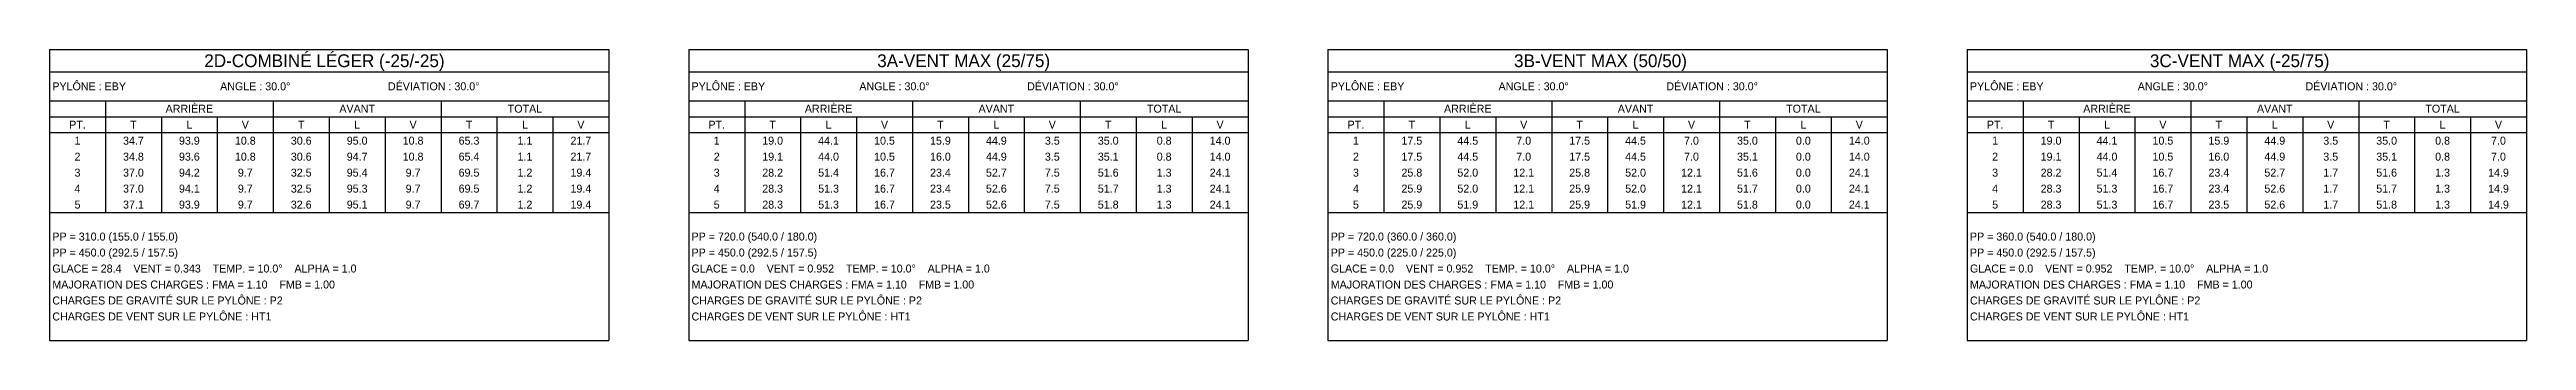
# Model space of a CAD drawing. Header units: metres. Extents: x 0 to 12350, y -182 to 0.
# Drawn here: x 2800 to 4350, y -182 to 0 of the extents above; entities that cross this region are included whole.
import ezdxf
from ezdxf.enums import TextEntityAlignment as Align

# ---------------------------------------------------------------- set-up
doc = ezdxf.new("R2010")
doc.units = ezdxf.units.M

msp = doc.modelspace()

# ---------------------------------------------------------------- linework, layer by layer
at = {"color": 6}
for p, q in [((2800, 0), (3150, 0)), ((2800, 0), (2800, -182)), ((3150, 0), (3150, -182)), ((3200, 0), (3550, 0)), ((3200, 0), (3200, -182)), ((3550, 0), (3550, -182)), ((3600, 0), (3950, 0)), ((3600, 0), (3600, -182)), ((3950, 0), (3950, -182)), ((4000, 0), (4350, 0)), ((4000, 0), (4000, -182)), ((4350, 0), (4350, -182)), ((2800, -14), (3150, -14)), ((3200, -14), (3550, -14)), ((3600, -14), (3950, -14)), ((4000, -14), (4350, -14)), ((2800, -32), (3150, -32)), ((3200, -32), (3550, -32)), ((3600, -32), (3950, -32)), ((4000, -32), (4350, -32)), ((2800, -52), (3150, -52)), ((3200, -52), (3550, -52)), ((3600, -52), (3950, -52)), ((4000, -52), (4350, -52)), ((2800, -102), (3150, -102)), ((3200, -102), (3550, -102)), ((3600, -102), (3950, -102)), ((4000, -102), (4350, -102)), ((2800, -182), (3150, -182)), ((3200, -182), (3550, -182)), ((3600, -182), (3950, -182)), ((4000, -182), (4350, -182))]:
    msp.add_line(p, q, dxfattribs=at)
at = {"color": 4}
for p, q in [((2800, -42), (3150, -42)), ((2835, -32), (2835, -102)), ((2870, -42), (2870, -102)), ((2905, -42), (2905, -102)), ((2940, -32), (2940, -102)), ((2975, -42), (2975, -102)), ((3010, -42), (3010, -102)), ((3045, -32), (3045, -102)), ((3080, -42), (3080, -102)), ((3115, -42), (3115, -102)), ((3200, -42), (3550, -42)), ((3235, -32), (3235, -102)), ((3270, -42), (3270, -102)), ((3305, -42), (3305, -102)), ((3340, -32), (3340, -102)), ((3375, -42), (3375, -102)), ((3410, -42), (3410, -102)), ((3445, -32), (3445, -102)), ((3480, -42), (3480, -102)), ((3515, -42), (3515, -102)), ((3600, -42), (3950, -42)), ((3635, -32), (3635, -102)), ((3670, -42), (3670, -102)), ((3705, -42), (3705, -102)), ((3740, -32), (3740, -102)), ((3775, -42), (3775, -102)), ((3810, -42), (3810, -102)), ((3845, -32), (3845, -102)), ((3880, -42), (3880, -102)), ((3915, -42), (3915, -102)), ((4000, -42), (4350, -42)), ((4035, -32), (4035, -102)), ((4070, -42), (4070, -102)), ((4105, -42), (4105, -102)), ((4140, -32), (4140, -102)), ((4175, -42), (4175, -102)), ((4210, -42), (4210, -102)), ((4245, -32), (4245, -102)), ((4280, -42), (4280, -102)), ((4315, -42), (4315, -102))]:
    msp.add_line(p, q, dxfattribs=at)

# ---------------------------------------------------------------- texts
for s, height, p in [('2D-COMBINÉ LÉGER (-25/-25)  ', 8, (2975, -7)), ('3A-VENT MAX (25/75)  ', 8, (3375, -7)), ('3B-VENT MAX (50/50)   ', 8, (3775, -7)), ('3C-VENT MAX (-25/75)   ', 8, (4175, -7)), ('PT.', 5, (2817.5, -47)), ('T', 5, (2852.5, -47)), ('ARRIÈRE', 5, (2887.5, -37)), ('L', 5, (2887.5, -47)), ('V', 5, (2922.5, -47)), ('T', 5, (2957.5, -47)), ('AVANT', 5, (2992.5, -37)), ('L', 5, (2992.5, -47)), ('V', 5, (3027.5, -47)), ('T', 5, (3062.5, -47)), ('TOTAL', 5, (3097.5, -37)), ('L', 5, (3097.5, -47)), ('V', 5, (3132.5, -47)), ('PT.', 5, (3217.5, -47)), ('T', 5, (3252.5, -47)), ('ARRIÈRE', 5, (3287.5, -37)), ('L', 5, (3287.5, -47)), ('V', 5, (3322.5, -47)), ('T', 5, (3357.5, -47)), ('AVANT', 5, (3392.5, -37)), ('L', 5, (3392.5, -47)), ('V', 5, (3427.5, -47)), ('T', 5, (3462.5, -47)), ('TOTAL', 5, (3497.5, -37)), ('L', 5, (3497.5, -47)), ('V', 5, (3532.5, -47)), ('PT.', 5, (3617.5, -47)), ('T', 5, (3652.5, -47)), ('ARRIÈRE', 5, (3687.5, -37)), ('L', 5, (3687.5, -47)), ('V', 5, (3722.5, -47)), ('T', 5, (3757.5, -47)), ('AVANT', 5, (3792.5, -37)), ('L', 5, (3792.5, -47)), ('V', 5, (3827.5, -47)), ('T', 5, (3862.5, -47)), ('TOTAL', 5, (3897.5, -37)), ('L', 5, (3897.5, -47)), ('V', 5, (3932.5, -47)), ('PT.', 5, (4017.5, -47)), ('T', 5, (4052.5, -47)), ('ARRIÈRE', 5, (4087.5, -37)), ('L', 5, (4087.5, -47)), ('V', 5, (4122.5, -47)), ('T', 5, (4157.5, -47)), ('AVANT', 5, (4192.5, -37)), ('L', 5, (4192.5, -47)), ('V', 5, (4227.5, -47)), ('T', 5, (4262.5, -47)), ('TOTAL', 5, (4297.5, -37)), ('L', 5, (4297.5, -47)), ('V', 5, (4332.5, -47)), ('1', 5, (2817.5, -57)), ('34.7', 5, (2852.5, -57)), ('93.9', 5, (2887.5, -57)), ('10.8', 5, (2922.5, -57)), ('30.6', 5, (2957.5, -57)), ('95.0', 5, (2992.5, -57)), ('10.8', 5, (3027.5, -57)), ('65.3', 5, (3062.5, -57)), ('1.1', 5, (3097.5, -57)), ('21.7', 5, (3132.5, -57)), ('1', 5, (3217.5, -57)), ('19.0', 5, (3252.5, -57)), ('44.1', 5, (3287.5, -57)), ('10.5', 5, (3322.5, -57)), ('15.9', 5, (3357.5, -57)), ('44.9', 5, (3392.5, -57)), ('3.5', 5, (3427.5, -57)), ('35.0', 5, (3462.5, -57)), ('0.8', 5, (3497.5, -57)), ('14.0', 5, (3532.5, -57)), ('1', 5, (3617.5, -57)), ('17.5', 5, (3652.5, -57)), ('44.5', 5, (3687.5, -57)), ('7.0', 5, (3722.5, -57)), ('17.5', 5, (3757.5, -57)), ('44.5', 5, (3792.5, -57)), ('7.0', 5, (3827.5, -57)), ('35.0', 5, (3862.5, -57)), ('0.0', 5, (3897.5, -57)), ('14.0', 5, (3932.5, -57)), ('1', 5, (4017.5, -57)), ('19.0', 5, (4052.5, -57)), ('44.1', 5, (4087.5, -57)), ('10.5', 5, (4122.5, -57)), ('15.9', 5, (4157.5, -57)), ('44.9', 5, (4192.5, -57)), ('3.5', 5, (4227.5, -57)), ('35.0', 5, (4262.5, -57)), ('0.8', 5, (4297.5, -57)), ('7.0', 5, (4332.5, -57)), ('3', 5, (2817.5, -77)), ('2', 5, (2817.5, -67)), ('34.8', 5, (2852.5, -67)), ('37.0', 5, (2852.5, -77)), ('93.6', 5, (2887.5, -67)), ('94.2', 5, (2887.5, -77)), ('10.8', 5, (2922.5, -67)), ('9.7', 5, (2922.5, -77)), ('30.6', 5, (2957.5, -67)), ('32.5', 5, (2957.5, -77)), ('94.7', 5, (2992.5, -67)), ('95.4', 5, (2992.5, -77)), ('10.8', 5, (3027.5, -67)), ('9.7', 5, (3027.5, -77)), ('65.4', 5, (3062.5, -67)), ('69.5', 5, (3062.5, -77)), ('1.1', 5, (3097.5, -67)), ('1.2', 5, (3097.5, -77)), ('21.7', 5, (3132.5, -67)), ('19.4', 5, (3132.5, -77)), ('3', 5, (3217.5, -77)), ('2', 5, (3217.5, -67)), ('28.2', 5, (3252.5, -77)), ('19.1', 5, (3252.5, -67)), ('44.0', 5, (3287.5, -67)), ('51.4', 5, (3287.5, -77)), ('10.5', 5, (3322.5, -67)), ('16.7', 5, (3322.5, -77)), ('23.4', 5, (3357.5, -77)), ('16.0', 5, (3357.5, -67)), ('44.9', 5, (3392.5, -67)), ('52.7', 5, (3392.5, -77)), ('3.5', 5, (3427.5, -67)), ('7.5', 5, (3427.5, -77)), ('35.1', 5, (3462.5, -67)), ('51.6', 5, (3462.5, -77)), ('0.8', 5, (3497.5, -67)), ('1.3', 5, (3497.5, -77)), ('24.1', 5, (3532.5, -77)), ('14.0', 5, (3532.5, -67)), ('3', 5, (3617.5, -77)), ('2', 5, (3617.5, -67)), ('25.8', 5, (3652.5, -77)), ('17.5', 5, (3652.5, -67)), ('44.5', 5, (3687.5, -67)), ('52.0', 5, (3687.5, -77)), ('12.1', 5, (3722.5, -77)), ('7.0', 5, (3722.5, -67)), ('25.8', 5, (3757.5, -77)), ('17.5', 5, (3757.5, -67)), ('44.5', 5, (3792.5, -67)), ('52.0', 5, (3792.5, -77)), ('12.1', 5, (3827.5, -77)), ('7.0', 5, (3827.5, -67)), ('35.1', 5, (3862.5, -67)), ('51.6', 5, (3862.5, -77)), ('0.0', 5, (3897.5, -67)), ('0.0', 5, (3897.5, -77)), ('24.1', 5, (3932.5, -77)), ('14.0', 5, (3932.5, -67)), ('3', 5, (4017.5, -77)), ('2', 5, (4017.5, -67)), ('28.2', 5, (4052.5, -77)), ('19.1', 5, (4052.5, -67)), ('44.0', 5, (4087.5, -67)), ('51.4', 5, (4087.5, -77)), ('10.5', 5, (4122.5, -67)), ('16.7', 5, (4122.5, -77)), ('23.4', 5, (4157.5, -77)), ('16.0', 5, (4157.5, -67)), ('44.9', 5, (4192.5, -67)), ('52.7', 5, (4192.5, -77)), ('3.5', 5, (4227.5, -67)), ('1.7', 5, (4227.5, -77)), ('35.1', 5, (4262.5, -67)), ('51.6', 5, (4262.5, -77)), ('0.8', 5, (4297.5, -67)), ('1.3', 5, (4297.5, -77)), ('14.9', 5, (4332.5, -77)), ('7.0', 5, (4332.5, -67)), ('4', 5, (2817.5, -87)), ('37.0', 5, (2852.5, -87)), ('94.1', 5, (2887.5, -87)), ('9.7', 5, (2922.5, -87)), ('32.5', 5, (2957.5, -87)), ('95.3', 5, (2992.5, -87)), ('9.7', 5, (3027.5, -87)), ('69.5', 5, (3062.5, -87)), ('1.2', 5, (3097.5, -87)), ('19.4', 5, (3132.5, -87)), ('4', 5, (3217.5, -87)), ('28.3', 5, (3252.5, -87)), ('51.3', 5, (3287.5, -87)), ('16.7', 5, (3322.5, -87)), ('23.4', 5, (3357.5, -87)), ('52.6', 5, (3392.5, -87)), ('7.5', 5, (3427.5, -87)), ('51.7', 5, (3462.5, -87)), ('1.3', 5, (3497.5, -87)), ('24.1', 5, (3532.5, -87)), ('4', 5, (3617.5, -87)), ('25.9', 5, (3652.5, -87)), ('52.0', 5, (3687.5, -87)), ('12.1', 5, (3722.5, -87)), ('25.9', 5, (3757.5, -87)), ('52.0', 5, (3792.5, -87)), ('12.1', 5, (3827.5, -87)), ('51.7', 5, (3862.5, -87)), ('0.0', 5, (3897.5, -87)), ('24.1', 5, (3932.5, -87)), ('4', 5, (4017.5, -87)), ('28.3', 5, (4052.5, -87)), ('51.3', 5, (4087.5, -87)), ('16.7', 5, (4122.5, -87)), ('23.4', 5, (4157.5, -87)), ('52.6', 5, (4192.5, -87)), ('1.7', 5, (4227.5, -87)), ('51.7', 5, (4262.5, -87)), ('1.3', 5, (4297.5, -87)), ('14.9', 5, (4332.5, -87)), ('5', 5, (2817.5, -97)), ('37.1', 5, (2852.5, -97)), ('93.9', 5, (2887.5, -97)), ('9.7', 5, (2922.5, -97)), ('32.6', 5, (2957.5, -97)), ('95.1', 5, (2992.5, -97)), ('9.7', 5, (3027.5, -97)), ('69.7', 5, (3062.5, -97)), ('1.2', 5, (3097.5, -97)), ('19.4', 5, (3132.5, -97)), ('5', 5, (3217.5, -97)), ('28.3', 5, (3252.5, -97)), ('51.3', 5, (3287.5, -97)), ('16.7', 5, (3322.5, -97)), ('23.5', 5, (3357.5, -97)), ('52.6', 5, (3392.5, -97)), ('7.5', 5, (3427.5, -97)), ('51.8', 5, (3462.5, -97)), ('1.3', 5, (3497.5, -97)), ('24.1', 5, (3532.5, -97)), ('5', 5, (3617.5, -97)), ('25.9', 5, (3652.5, -97)), ('51.9', 5, (3687.5, -97)), ('12.1', 5, (3722.5, -97)), ('25.9', 5, (3757.5, -97)), ('51.9', 5, (3792.5, -97)), ('12.1', 5, (3827.5, -97)), ('51.8', 5, (3862.5, -97)), ('0.0', 5, (3897.5, -97)), ('24.1', 5, (3932.5, -97)), ('5', 5, (4017.5, -97)), ('28.3', 5, (4052.5, -97)), ('51.3', 5, (4087.5, -97)), ('16.7', 5, (4122.5, -97)), ('23.5', 5, (4157.5, -97)), ('52.6', 5, (4192.5, -97)), ('1.7', 5, (4227.5, -97)), ('51.8', 5, (4262.5, -97)), ('1.3', 5, (4297.5, -97)), ('14.9', 5, (4332.5, -97))]:
    msp.add_text(s, height=height).set_placement(p, align=Align.MIDDLE_CENTER)
for s, p in [('PYLÔNE : EBY', (2801.75, -23)), ('ANGLE : 30.0°', (2906.75, -23)), ('DÉVIATION : 30.0°', (3011.75, -23)), ('PYLÔNE : EBY', (3201.75, -23)), ('ANGLE : 30.0°', (3306.75, -23)), ('DÉVIATION : 30.0°', (3411.75, -23)), ('PYLÔNE : EBY', (3601.75, -23)), ('ANGLE : 30.0°', (3706.75, -23)), ('DÉVIATION : 30.0°', (3811.75, -23)), ('PYLÔNE : EBY', (4001.75, -23)), ('ANGLE : 30.0°', (4106.75, -23)), ('DÉVIATION : 30.0°', (4211.75, -23)), ('PP = 310.0 (155.0 / 155.0)', (2801.75, -117)), ('PP = 720.0 (540.0 / 180.0)', (3201.75, -117)), ('PP = 720.0 (360.0 / 360.0)', (3601.75, -117)), ('PP = 360.0 (540.0 / 180.0)', (4001.75, -117)), ('GLACE = 28.4    VENT = 0.343    TEMP. = 10.0°    ALPHA = 1.0', (2801.75, -137)), ('PP = 450.0 (292.5 / 157.5)', (2801.75, -127)), ('GLACE = 0.0    VENT = 0.952    TEMP. = 10.0°    ALPHA = 1.0', (3201.75, -137)), ('PP = 450.0 (292.5 / 157.5)', (3201.75, -127)), ('GLACE = 0.0    VENT = 0.952    TEMP. = 10.0°    ALPHA = 1.0', (3601.75, -137)), ('PP = 450.0 (225.0 / 225.0)', (3601.75, -127)), ('GLACE = 0.0    VENT = 0.952    TEMP. = 10.0°    ALPHA = 1.0', (4001.75, -137)), ('PP = 450.0 (292.5 / 157.5)', (4001.75, -127)), ('CHARGES DE GRAVITÉ SUR LE PYLÔNE : P2', (2801.75, -157)), ('MAJORATION DES CHARGES : FMA = 1.10    FMB = 1.00', (2801.75, -147)), ('CHARGES DE GRAVITÉ SUR LE PYLÔNE : P2', (3201.75, -157)), ('MAJORATION DES CHARGES : FMA = 1.10    FMB = 1.00', (3201.75, -147)), ('CHARGES DE GRAVITÉ SUR LE PYLÔNE : P2', (3601.75, -157)), ('MAJORATION DES CHARGES : FMA = 1.10    FMB = 1.00', (3601.75, -147)), ('CHARGES DE GRAVITÉ SUR LE PYLÔNE : P2', (4001.75, -157)), ('MAJORATION DES CHARGES : FMA = 1.10    FMB = 1.00', (4001.75, -147)), ('CHARGES DE VENT SUR LE PYLÔNE : HT1', (2801.75, -167)), ('CHARGES DE VENT SUR LE PYLÔNE : HT1', (3201.75, -167)), ('CHARGES DE VENT SUR LE PYLÔNE : HT1', (3601.75, -167)), ('CHARGES DE VENT SUR LE PYLÔNE : HT1', (4001.75, -167))]:
    msp.add_text(s, height=5).set_placement(p, align=Align.MIDDLE_LEFT)

doc.saveas('drawing.dxf')
